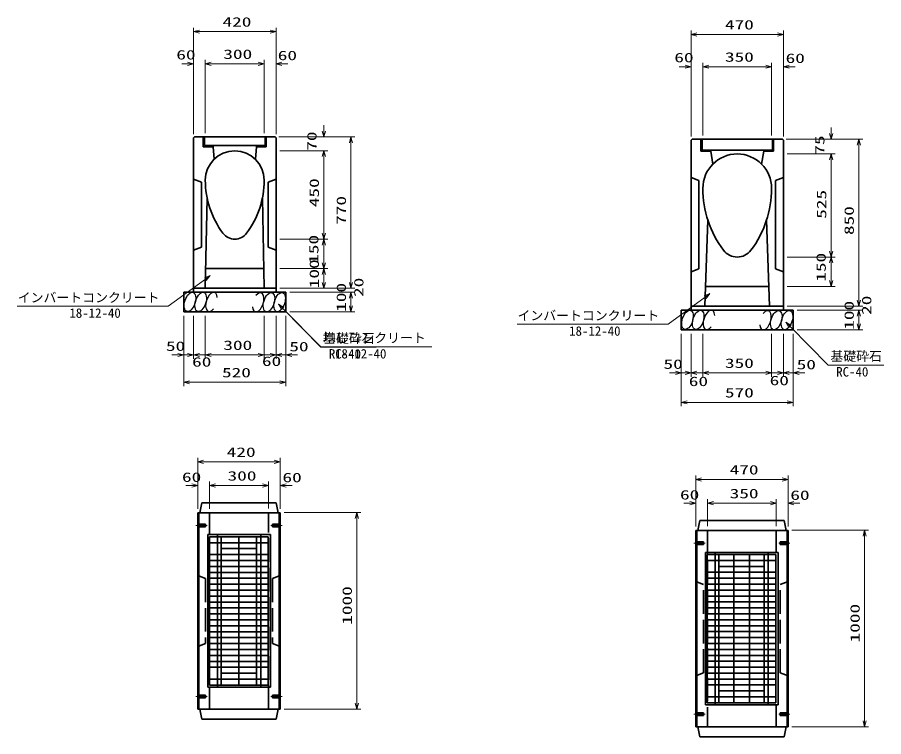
# Model space of a CAD drawing. Units: millimetres on the paper. Extents: x 0 to 841, y 0 to 594.
# Drawn here: x 421.4 to 642, y 319.3 to 502.4 of the extents above; entities that cross this region are included whole.
import ezdxf
from ezdxf.enums import TextEntityAlignment as Align

# ---------------------------------------------------------------- set-up
doc = ezdxf.new("R2010")
doc.units = ezdxf.units.MM
doc.linetypes.add('DASHED', pattern=[7.5, 6, -1.5])
doc.linetypes.add('USER1', pattern=[18.5, 12, -1.5, 3.5, -1.5])
for name, color, linetype, lineweight in [('D-BMK（構造物基準線）', 2, 'USER1', 18), ('D-STR-DIM（寸法）', 7, 'Continuous', 13), ('D-STR-HTXT(均しCON-旗)', 7, 'Continuous', 13), ('D-STR-HTXT(基礎砕石-旗)', 7, 'Continuous', 13), ('D-STR-HTXT（旗上げ）', 7, 'Continuous', 13), ('D-STR-STRF(グリ)', 7, 'Continuous', 25), ('D-STR（構造物）', 1, 'Continuous', 35)]:
    doc.layers.add(name, color=color, linetype=linetype, lineweight=lineweight)
doc.styles.add('ＭＳ ゴシック', font='')
doc.styles.get('ＭＳ ゴシック').set_extended_font_data('MS Gothic')

# ---------------------------------------------------------------- blocks, each defined once
blk = doc.blocks.new('_Open30')
at = {"color": 7, "linetype": 'Continuous', "lineweight": 13}
for p, q in [((-1, 0.2679), (0, 0)), ((0, 0), (-1, -0.2679)), ((0, 0), (-1, 0))]:
    blk.add_line(p, q, dxfattribs=at)

msp = doc.modelspace()

# ---------------------------------------------------------------- linework, layer by layer
at = {"layer": 'D-BMK（構造物基準線）'}
for p, q in [((466.849, 373.002), (469.699, 373.002)), ((488.773, 373.002), (485.924, 373.002)), ((593.658, 368.511), (596.508, 368.511)), ((618.082, 368.511), (615.233, 368.511)), ((466.849, 329.502), (469.699, 329.502)), ((488.773, 329.502), (485.924, 329.502)), ((593.658, 325.011), (596.508, 325.011)), ((618.082, 325.011), (615.233, 325.011))]:
    msp.add_line(p, q, dxfattribs=at)
at = {"layer": 'D-STR-DIM（寸法）'}
for p, q in [((466.237, 491.515), (466.237, 499.723)), ((467.737, 498.723), (485.737, 498.723)), ((487.237, 491.515), (487.237, 499.723)), ((592.921, 490.799), (592.921, 499.008)), ((616.421, 490.799), (616.421, 499.008)), ((594.421, 498.008), (614.921, 498.008)), ((464.737, 490.515), (463.237, 490.515)), ((466.237, 472.658), (466.237, 491.515)), ((469.237, 472.908), (469.237, 491.515)), ((469.237, 472.939), (469.237, 491.515)), ((470.737, 490.515), (472.237, 490.515)), ((470.737, 490.515), (482.737, 490.515)), ((482.737, 490.515), (481.237, 490.515)), ((484.237, 472.908), (484.237, 491.515)), ((484.237, 472.908), (484.237, 491.515)), ((487.237, 472.658), (487.237, 491.515)), ((488.737, 490.515), (490.237, 490.515)), ((591.421, 489.799), (589.921, 489.799)), ((592.921, 472.067), (592.921, 490.799)), ((595.921, 472.257), (595.921, 490.799)), ((595.921, 472.257), (595.921, 490.799)), ((597.421, 489.799), (598.921, 489.799)), ((597.421, 489.799), (611.921, 489.799)), ((611.921, 489.799), (610.421, 489.799)), ((613.421, 472.262), (613.421, 490.799)), ((613.421, 472.262), (613.421, 490.799)), ((616.421, 472.067), (616.421, 490.799)), ((617.921, 489.799), (619.421, 489.799)), ((499.43, 473.408), (499.43, 474.908)), ((628.614, 472.812), (628.614, 474.312)), ((487.987, 471.908), (507.315, 471.908)), ((487.987, 471.908), (500.43, 471.908)), ((506.315, 434.9), (506.315, 470.408)), ((617.171, 471.312), (636.624, 471.312)), ((618.171, 471.312), (629.614, 471.312)), ((488.237, 468.4), (500.43, 468.4)), ((488.237, 468.4), (500.43, 468.4)), ((635.624, 430.332), (635.624, 469.812)), ((499.43, 447.402), (499.43, 466.9)), ((499.43, 466.9), (499.43, 465.4)), ((617.421, 467.582), (629.614, 467.582)), ((617.421, 467.582), (629.614, 467.582)), ((628.614, 442.833), (628.614, 466.082)), ((628.614, 466.082), (628.614, 464.582)), ((488.237, 445.902), (500.43, 445.902)), ((488.237, 445.902), (500.43, 445.902)), ((499.43, 439.902), (499.43, 444.402)), ((617.421, 441.333), (629.614, 441.333)), ((617.421, 441.333), (629.613, 441.333)), ((628.613, 435.333), (628.613, 439.833)), ((488.237, 438.402), (500.43, 438.402)), ((488.237, 438.402), (500.43, 438.402)), ((499.43, 434.902), (499.43, 436.902)), ((506.315, 434.9), (506.315, 436.4)), ((488.237, 433.402), (500.43, 433.402)), ((488.237, 433.4), (507.315, 433.4)), ((488.237, 433.4), (507.315, 433.4)), ((490.737, 432.4), (507.315, 432.4)), ((490.737, 432.4), (507.315, 432.4)), ((617.421, 433.833), (629.613, 433.833)), ((506.315, 428.9), (506.315, 430.9)), ((506.315, 430.9), (506.315, 429.4)), ((635.624, 430.332), (635.624, 431.832)), ((617.421, 428.832), (636.624, 428.832)), ((617.421, 428.832), (636.624, 428.832)), ((463.737, 426.4), (463.737, 415.433)), ((466.237, 426.4), (466.237, 415.433)), ((466.237, 426.4), (466.237, 415.433)), ((469.237, 426.4), (469.237, 415.433)), ((469.237, 426.4), (469.237, 415.433)), ((484.237, 426.4), (484.237, 415.433)), ((484.237, 426.4), (484.237, 415.433)), ((487.237, 426.4), (487.237, 415.433)), ((487.237, 426.4), (487.237, 415.433)), ((489.737, 426.4), (489.737, 415.433)), ((490.737, 427.4), (507.315, 427.4)), ((619.921, 427.832), (636.624, 427.832)), ((619.921, 427.832), (636.624, 427.832)), ((635.624, 424.332), (635.624, 426.332)), ((635.624, 426.332), (635.624, 424.832)), ((590.421, 421.832), (590.421, 410.865)), ((592.921, 421.832), (592.921, 410.865)), ((592.921, 421.832), (592.921, 410.865)), ((595.921, 421.832), (595.921, 410.865)), ((595.921, 421.832), (595.921, 410.865)), ((613.421, 421.832), (613.421, 410.865)), ((613.421, 421.832), (613.421, 410.865)), ((616.421, 421.832), (616.421, 410.865)), ((616.421, 421.832), (616.421, 410.865)), ((618.921, 421.832), (618.921, 410.865)), ((619.921, 422.832), (636.624, 422.832)), ((462.237, 416.433), (460.737, 416.433)), ((464.737, 416.433), (463.237, 416.433)), ((463.737, 415.433), (463.737, 408.468)), ((467.737, 416.433), (469.237, 416.433)), ((470.737, 416.433), (472.237, 416.433)), ((470.737, 416.433), (482.737, 416.433)), ((482.737, 416.433), (481.237, 416.433)), ((485.737, 416.433), (484.237, 416.433)), ((488.737, 416.433), (490.237, 416.433)), ((489.737, 415.433), (489.737, 408.468)), ((491.237, 416.433), (492.737, 416.433)), ((588.921, 411.865), (587.421, 411.865)), ((591.421, 411.865), (589.921, 411.865)), ((590.421, 410.865), (590.421, 403.347)), ((594.421, 411.865), (595.921, 411.865)), ((597.421, 411.865), (598.921, 411.865)), ((597.421, 411.865), (611.921, 411.865)), ((611.921, 411.865), (610.421, 411.865)), ((614.921, 411.865), (613.421, 411.865)), ((617.921, 411.865), (619.421, 411.865)), ((618.921, 410.865), (618.921, 403.347)), ((620.421, 411.865), (621.921, 411.865)), ((465.237, 409.468), (488.237, 409.468)), ((591.921, 404.347), (617.421, 404.347)), ((467.311, 384.178), (467.311, 390.229)), ((468.811, 389.229), (486.811, 389.229)), ((488.311, 384.209), (488.311, 390.229)), ((467.311, 377.282), (467.311, 384.178)), ((470.311, 377.334), (470.311, 384.178)), ((470.311, 377.282), (470.311, 384.178)), ((485.311, 377.349), (485.311, 384.178)), ((485.311, 377.318), (485.311, 384.178)), ((488.311, 377.252), (488.311, 384.178)), ((594.12, 379.688), (594.12, 385.738)), ((595.62, 384.738), (616.12, 384.738)), ((617.62, 379.718), (617.62, 385.738)), ((465.811, 383.178), (464.311, 383.178)), ((471.811, 383.178), (473.311, 383.178)), ((471.811, 383.178), (483.811, 383.178)), ((483.811, 383.178), (482.311, 383.178)), ((489.811, 383.178), (491.311, 383.178)), ((594.12, 372.791), (594.12, 379.688)), ((597.12, 372.843), (597.12, 379.688)), ((597.12, 372.843), (597.12, 379.688)), ((614.62, 372.858), (614.62, 379.688)), ((614.62, 372.828), (614.62, 379.688)), ((617.62, 372.761), (617.62, 379.688)), ((592.62, 378.688), (591.12, 378.688)), ((598.62, 378.688), (600.12, 378.688)), ((598.62, 378.688), (613.12, 378.688)), ((613.12, 378.688), (611.62, 378.688)), ((619.12, 378.688), (620.62, 378.688)), ((489.311, 376.282), (508.815, 376.282)), ((507.815, 327.782), (507.815, 374.782)), ((618.62, 371.791), (638.124, 371.791)), ((637.124, 323.291), (637.124, 370.291)), ((489.311, 326.282), (508.815, 326.282)), ((618.62, 321.791), (638.124, 321.791))]:
    msp.add_line(p, q, dxfattribs=at)
at = {"layer": 'D-STR-HTXT(均しCON-旗)'}
msp.add_lwpolyline([(526.885, 418.453), (498.677, 418.453), (488.954, 428.269)], dxfattribs=at)
at = {"layer": 'D-STR-HTXT(基礎砕石-旗)'}
for points in [[(512.781, 418.427), (498.677, 418.427), (488.954, 428.244)], [(641.965, 413.859), (627.861, 413.859), (618.138, 423.676)]]:
    msp.add_lwpolyline(points, dxfattribs=at)
at = {"layer": 'D-STR-HTXT（旗上げ）'}
for points in [[(421.372, 428.814), (459.817, 428.814), (469.247, 435.722)], [(548.623, 424.245), (587.067, 424.245), (596.497, 431.154)]]:
    msp.add_lwpolyline(points, dxfattribs=at)
at = {"layer": 'D-STR-STRF(グリ)'}
for centre, major_axis in [((465.332, 429.924), (0.79, 2.421)), ((468.053, 429.924), (0.79, 2.421)), ((485.441, 429.843), (-0.771, -2.427)), ((488.163, 429.864), (-0.771, -2.427)), ((592.016, 425.355), (0.79, 2.421)), ((594.737, 425.355), (0.79, 2.421)), ((614.625, 425.274), (-0.771, -2.427)), ((617.347, 425.296), (-0.771, -2.427))]:
    msp.add_ellipse(centre, major_axis=major_axis, ratio=0.5139, dxfattribs=at)
for centre, major_axis in [((470.794, 429.924), (0.79, 2.421)), ((482.701, 429.821), (-0.771, -2.427)), ((597.478, 425.355), (0.79, 2.421)), ((611.885, 425.253), (-0.771, -2.427))]:
    msp.add_ellipse(centre, major_axis=major_axis, ratio=0.5139, start_param=5.3575563, end_param=10.3750652, dxfattribs=at)
at = {"layer": 'D-STR（構造物）'}
for p, q in [((466.487, 471.908), (466.237, 471.658)), ((466.237, 471.658), (466.237, 432.4)), ((486.987, 471.908), (466.487, 471.908)), ((468.729, 471.908), (468.729, 469.408)), ((469.029, 471.908), (469.029, 469.708)), ((484.446, 471.908), (484.446, 469.708)), ((484.746, 471.908), (484.746, 469.408)), ((486.987, 471.908), (487.237, 471.658)), ((487.237, 471.658), (487.237, 432.4)), ((593.171, 471.317), (592.921, 471.067)), ((592.921, 471.067), (592.921, 427.832)), ((616.171, 471.317), (593.171, 471.317)), ((595.421, 471.267), (595.421, 468.267)), ((595.721, 468.567), (595.721, 471.317)), ((613.621, 468.567), (613.621, 471.317)), ((613.921, 468.267), (613.921, 471.317)), ((616.171, 471.317), (616.421, 471.067)), ((616.421, 471.067), (616.421, 427.832)), ((468.729, 469.408), (471.229, 469.408)), ((469.029, 469.708), (471.229, 469.708)), ((484.446, 469.708), (469.029, 469.708)), ((471.229, 469.708), (471.229, 469.408)), ((471.229, 469.408), (471.479, 466.256)), ((482.246, 469.408), (481.979, 466.256)), ((482.246, 469.708), (482.246, 469.408)), ((484.746, 469.408), (482.246, 469.408)), ((597.921, 468.267), (595.421, 468.267)), ((613.621, 468.567), (595.721, 468.567)), ((597.921, 468.267), (597.921, 468.567)), ((597.921, 468.267), (598.449, 464.983)), ((611.421, 468.267), (610.894, 464.983)), ((613.621, 468.567), (611.421, 468.567)), ((611.421, 468.267), (611.421, 468.567)), ((613.921, 468.267), (611.421, 468.267)), ((466.237, 461.131), (468.237, 460.381)), ((485.237, 460.381), (487.237, 461.131)), ((594.921, 460.813), (592.921, 461.563)), ((614.421, 460.813), (616.421, 461.563)), ((468.237, 443.881), (468.237, 460.381)), ((485.237, 443.881), (485.237, 460.381)), ((594.921, 438.313), (594.921, 460.813)), ((614.421, 438.313), (614.421, 460.813)), ((469.237, 433.4), (469.713, 456.301)), ((483.76, 456.301), (484.237, 433.4)), ((596.421, 428.832), (597.171, 450.828)), ((612.921, 428.832), (612.171, 450.828)), ((466.237, 443.131), (468.237, 443.881)), ((485.237, 443.881), (487.237, 443.131)), ((469.341, 438.4), (484.133, 438.4)), ((594.921, 438.313), (592.921, 437.563)), ((614.421, 438.313), (616.421, 437.563)), ((463.737, 432.4), (489.737, 432.4)), ((463.737, 432.4), (463.737, 427.4)), ((466.237, 433.4), (487.237, 433.4)), ((489.737, 432.4), (489.737, 427.4)), ((596.592, 433.832), (612.751, 433.832)), ((592.921, 428.832), (616.421, 428.832)), ((463.737, 427.4), (489.737, 427.4)), ((590.421, 427.832), (618.921, 427.832)), ((590.421, 427.832), (590.421, 422.832)), ((618.921, 427.832), (618.921, 422.832)), ((590.421, 422.832), (618.921, 422.832)), ((468.311, 378.752), (467.811, 376.252)), ((487.311, 378.752), (468.311, 378.752)), ((487.811, 376.252), (487.311, 378.752)), ((467.311, 376.252), (467.311, 326.252)), ((488.311, 376.252), (467.311, 376.252)), ((467.561, 376.252), (467.561, 326.252)), ((488.061, 376.252), (488.061, 326.252)), ((488.311, 376.252), (488.311, 326.252)), ((595.12, 374.261), (594.62, 371.761)), ((595.12, 374.261), (616.62, 374.261)), ((617.12, 371.761), (616.62, 374.261)), ((469.841, 370.682), (485.841, 370.682)), ((469.841, 331.832), (469.841, 370.682)), ((472.341, 331.832), (472.341, 370.682)), ((483.341, 370.682), (483.341, 331.832)), ((485.841, 370.682), (485.841, 331.832)), ((594.12, 321.761), (594.12, 371.761)), ((594.12, 371.761), (617.62, 371.761)), ((594.37, 321.761), (594.37, 371.761)), ((614.62, 366.18), (614.62, 371.761)), ((617.37, 321.761), (617.37, 371.761)), ((617.62, 321.761), (617.62, 371.761)), ((470.277, 370.135), (485.277, 370.135)), ((470.277, 332.385), (470.277, 370.135)), ((470.277, 368.625), (485.277, 368.625)), ((473.277, 332.385), (473.277, 370.135)), ((477.811, 370.135), (477.811, 332.385)), ((482.277, 370.135), (482.277, 332.385)), ((485.277, 370.135), (485.277, 332.385)), ((482.277, 367.115), (473.277, 367.115)), ((470.277, 365.605), (485.277, 365.605)), ((470.277, 364.095), (485.277, 364.095)), ((596.59, 327.33), (596.59, 366.18)), ((596.59, 366.18), (615.09, 366.18)), ((597.026, 365.633), (614.526, 365.633)), ((597.026, 327.883), (597.026, 365.633)), ((597.026, 364.123), (614.526, 364.123)), ((599.09, 327.33), (599.09, 366.18)), ((600.026, 327.883), (600.026, 365.633)), ((603.776, 327.883), (603.776, 365.633)), ((607.776, 365.633), (607.776, 327.883)), ((611.526, 365.633), (611.526, 327.883)), ((612.59, 366.18), (612.59, 327.33)), ((614.526, 365.633), (614.526, 327.883)), ((615.09, 366.18), (615.09, 327.33)), ((470.277, 362.585), (485.277, 362.585)), ((611.526, 362.613), (600.026, 362.613)), ((470.277, 361.075), (485.277, 361.075)), ((597.026, 361.103), (614.526, 361.103)), ((597.026, 359.593), (614.526, 359.593)), ((470.277, 359.565), (485.277, 359.565)), ((470.277, 358.055), (485.277, 358.055)), ((597.026, 358.083), (614.526, 358.083)), ((470.277, 356.545), (485.277, 356.545)), ((597.026, 356.573), (614.526, 356.573)), ((470.277, 355.035), (485.277, 355.035)), ((470.277, 353.525), (485.277, 353.525)), ((597.026, 355.063), (614.526, 355.063)), ((597.026, 353.553), (614.526, 353.553)), ((470.277, 352.015), (485.277, 352.015)), ((597.026, 352.043), (614.526, 352.043)), ((470.277, 350.505), (485.277, 350.505)), ((470.277, 348.995), (485.277, 348.995)), ((597.026, 350.533), (614.526, 350.533)), ((597.026, 349.023), (614.526, 349.023)), ((470.277, 347.485), (485.277, 347.485)), ((597.026, 347.513), (614.526, 347.513)), ((470.277, 345.975), (485.277, 345.975)), ((470.277, 344.465), (485.277, 344.465)), ((597.026, 346.003), (614.526, 346.003)), ((597.026, 344.493), (614.526, 344.493)), ((470.277, 342.955), (485.277, 342.955)), ((597.026, 342.983), (614.526, 342.983)), ((470.277, 341.445), (485.277, 341.445)), ((470.277, 339.935), (485.277, 339.935)), ((597.026, 341.473), (614.526, 341.473)), ((597.026, 339.963), (614.526, 339.963)), ((470.277, 338.425), (485.277, 338.425)), ((597.026, 338.453), (614.526, 338.453)), ((470.277, 336.915), (485.277, 336.915)), ((482.277, 335.405), (473.277, 335.405)), ((597.026, 336.943), (614.526, 336.943)), ((597.026, 335.433), (614.526, 335.433)), ((470.277, 333.895), (485.277, 333.895)), ((597.026, 333.923), (614.526, 333.923)), ((485.841, 331.832), (469.841, 331.832)), ((485.277, 332.385), (470.277, 332.385)), ((597.026, 332.413), (614.526, 332.413)), ((611.526, 330.903), (600.026, 330.903)), ((597.026, 329.393), (614.526, 329.393)), ((615.09, 327.33), (596.59, 327.33)), ((614.526, 327.883), (597.026, 327.883)), ((488.311, 326.252), (467.311, 326.252)), ((467.811, 326.252), (468.311, 323.752)), ((487.311, 323.752), (487.811, 326.252)), ((487.311, 323.752), (468.311, 323.752)), ((594.12, 321.761), (617.62, 321.761)), ((594.62, 321.761), (595.12, 319.261)), ((616.62, 319.261), (617.12, 321.761)), ((595.12, 319.261), (616.62, 319.261))]:
    msp.add_line(p, q, dxfattribs=at)
at = {"layer": 'D-STR（構造物）', "linetype": 'DASHED'}
for p, q in [((470.311, 370.721), (470.311, 376.252)), ((485.311, 326.252), (485.311, 376.252)), ((467.311, 373.352), (469.311, 373.352)), ((469.311, 372.652), (469.311, 373.352)), ((486.311, 372.652), (486.311, 373.352)), ((488.311, 373.352), (486.311, 373.352)), ((467.311, 372.652), (469.311, 372.652)), ((488.311, 372.652), (486.311, 372.652)), ((597.12, 371.761), (597.12, 321.761)), ((594.12, 368.861), (596.12, 368.861)), ((596.12, 368.161), (596.12, 368.861)), ((615.62, 368.161), (615.62, 368.861)), ((617.62, 368.861), (615.62, 368.861)), ((594.12, 368.161), (596.12, 368.161)), ((617.62, 368.161), (615.62, 368.161)), ((467.311, 360.252), (469.311, 359.502)), ((488.311, 360.252), (486.311, 359.502)), ((469.311, 359.502), (469.311, 343.002)), ((486.311, 359.502), (486.311, 343.002)), ((594.12, 358.761), (596.12, 358.011)), ((596.12, 335.511), (596.12, 358.011)), ((617.62, 358.761), (615.62, 358.011)), ((615.62, 335.511), (615.62, 358.011)), ((467.311, 342.252), (469.311, 343.002)), ((488.311, 342.252), (486.311, 343.002)), ((594.12, 334.761), (596.12, 335.511)), ((617.62, 334.761), (615.62, 335.511)), ((470.311, 331.875), (470.311, 326.252)), ((467.311, 329.852), (469.311, 329.852)), ((467.311, 329.152), (469.311, 329.152)), ((469.311, 329.852), (469.311, 329.152)), ((486.311, 329.852), (486.311, 329.152)), ((488.311, 329.852), (486.311, 329.852)), ((488.311, 329.152), (486.311, 329.152)), ((614.62, 327.292), (614.62, 321.761)), ((594.12, 325.361), (596.12, 325.361)), ((594.12, 324.661), (596.12, 324.661)), ((596.12, 325.361), (596.12, 324.661)), ((615.62, 325.361), (615.62, 324.661)), ((617.62, 325.361), (615.62, 325.361)), ((617.62, 324.661), (615.62, 324.661))]:
    msp.add_line(p, q, dxfattribs=at)
at = {"layer": 'D-STR（構造物）'}
for centre, radius, start, end in [((476.737, 460.9), 7.5, 0, 180), ((604.671, 458.832), 8.75, 0, 180), ((491.737, 460.9), 22.5, 180, 216.8699), ((461.737, 460.9), 22.5, 323.1301, 0), ((622.171, 458.832), 26.25, 180, 216.86989), ((587.171, 458.832), 26.25, 323.13008, 0), ((476.737, 449.65), 3.75, 216.86989, 323.1301), ((604.671, 445.707), 4.375, 216.86987, 323.13008)]:
    msp.add_arc(centre, radius, start, end, dxfattribs=at)

# ---------------------------------------------------------------- block references
at = {"layer": 'D-STR-DIM（寸法）', "xscale": 1.5, "yscale": 1.5}
for p, rotation in [((466.237, 498.723), 180), ((592.921, 498.008), 180), ((469.237, 490.515), 180), ((469.237, 490.515), 180), ((487.237, 490.515), 180), ((595.921, 489.799), 180), ((595.921, 489.799), 180), ((616.421, 489.799), 180), ((499.43, 471.908), 270), ((628.614, 471.312), 270), ((506.315, 471.908), 90), ((635.624, 471.312), 90), ((499.43, 468.4), 90), ((499.43, 468.4), 90), ((628.614, 467.582), 90), ((628.614, 467.582), 90), ((499.43, 445.902), 270), ((499.43, 445.902), 90), ((628.613, 441.333), 90), ((628.614, 441.333), 270), ((499.43, 438.402), 270), ((499.43, 438.402), 90), ((499.43, 433.402), 270), ((506.315, 433.4), 270), ((506.315, 433.4), 270), ((628.613, 433.833), 270), ((506.315, 432.4), 90), ((506.315, 432.4), 90), ((635.624, 428.832), 270), ((635.624, 428.832), 270), ((506.315, 427.4), 270), ((635.624, 427.832), 90), ((635.624, 427.832), 90), ((635.624, 422.832), 270), ((466.237, 416.433), 180), ((469.237, 416.433), 180), ((469.237, 416.433), 180), ((487.237, 416.433), 180), ((489.737, 416.433), 180), ((592.921, 411.865), 180), ((595.921, 411.865), 180), ((595.921, 411.865), 180), ((616.421, 411.865), 180), ((618.921, 411.865), 180), ((463.737, 409.468), 180), ((590.421, 404.347), 180), ((467.311, 389.229), 180), ((594.12, 384.738), 180), ((470.311, 383.178), 180), ((470.311, 383.178), 180), ((488.311, 383.178), 180), ((597.12, 378.688), 180), ((597.12, 378.688), 180), ((617.62, 378.688), 180), ((507.815, 376.282), 90), ((637.124, 371.791), 90), ((507.815, 326.282), 270), ((637.124, 321.791), 270)]:
    msp.add_blockref('_Open30', p, dxfattribs=dict(at, rotation=rotation))
for p in [(487.237, 498.723), (616.421, 498.008), (466.237, 490.515), (484.237, 490.515), (484.237, 490.515), (592.921, 489.799), (613.421, 489.799), (613.421, 489.799), (463.737, 416.433), (466.237, 416.433), (484.237, 416.433), (484.237, 416.433), (487.237, 416.433), (590.421, 411.865), (592.921, 411.865), (613.421, 411.865), (613.421, 411.865), (616.421, 411.865), (489.737, 409.468), (618.921, 404.347), (488.311, 389.229), (617.62, 384.738), (467.311, 383.178), (485.311, 383.178), (485.311, 383.178), (594.12, 378.688), (614.62, 378.688), (614.62, 378.688)]:
    msp.add_blockref('_Open30', p, dxfattribs=at)
at = {"layer": 'D-STR-HTXT(均しCON-旗)', "xscale": 1.5, "yscale": 1.5, "rotation": 134.72505}
msp.add_blockref('_Open30', (487.899, 429.335), dxfattribs=at)
at = {"layer": 'D-STR-HTXT(基礎砕石-旗)', "xscale": 1.5, "yscale": 1.5, "rotation": 134.72505}
for p in [(487.899, 429.31), (617.083, 424.741)]:
    msp.add_blockref('_Open30', p, dxfattribs=at)
at = {"layer": 'D-STR-HTXT（旗上げ）', "xscale": 1.5, "yscale": 1.5, "rotation": 36.22839}
for p in [(470.457, 436.609), (597.707, 432.04)]:
    msp.add_blockref('_Open30', p, dxfattribs=at)

# ---------------------------------------------------------------- texts
at = {"layer": 'D-STR-DIM（寸法）', "style": 'ＭＳ ゴシック', "width": 1.5}
for s, p in [('420', (473.612, 499.261)), ('470', (601.546, 498.545)), ('300', (473.821, 491.052)), ('60', (461.848, 490.909)), ('60', (487.682, 490.738)), ('60', (588.657, 490.193)), ('350', (601.546, 490.337)), ('60', (616.991, 490.022)), ('50', (459.211, 416.739)), ('300', (473.821, 416.97)), ('50', (490.63, 416.62)), ('60', (465.87, 412.727)), ('60', (483.659, 412.898)), ('50', (585.895, 412.17)), ('350', (601.546, 412.402)), ('50', (619.814, 412.052)), ('520', (473.487, 410.005)), ('60', (592.342, 407.778)), ('60', (612.936, 407.997)), ('570', (601.546, 404.884)), ('420', (474.686, 389.766)), ('470', (602.745, 385.275)), ('60', (463.297, 383.397)), ('300', (474.895, 383.716)), ('60', (488.881, 383.302)), ('60', (590.106, 378.906)), ('350', (602.745, 379.225)), ('60', (618.19, 378.811))]:
    msp.add_text(s, height=2.405, dxfattribs=at).set_placement(p, align=Align.BOTTOM_LEFT)
for s, p in [('70', (498.289, 468.398)), ('75', (627.597, 467.403)), ('450', (498.892, 454.026)), ('770', (505.778, 449.529)), ('525', (628.076, 451.078)), ('850', (635.086, 446.947)), ('150', (498.763, 439.625)), ('150', (627.946, 435.057)), ('100', (498.892, 433.402)), ('20', (510.229, 431.182)), ('100', (505.778, 427.4)), ('20', (639.538, 426.613)), ('100', (635.086, 422.832)), ('1000', (507.278, 347.74)), ('1000', (636.586, 343.249))]:
    msp.add_text(s, height=2.405, rotation=90, dxfattribs=at).set_placement(p, align=Align.BOTTOM_LEFT)
at = {"layer": 'D-STR-HTXT(均しCON-旗)', "style": 'ＭＳ ゴシック'}
for s, p in [('均しコンクリート', (499.125, 418.864)), ('18-12-40', (502.259, 414.803))]:
    msp.add_text(s, height=2.405, dxfattribs=at).set_placement(p, align=Align.BOTTOM_LEFT)
at = {"layer": 'D-STR-HTXT(基礎砕石-旗)', "style": 'ＭＳ ゴシック'}
for s, p in [('基礎砕石', (499.213, 418.764)), ('RC-40', (500.701, 414.777)), ('基礎砕石', (628.397, 414.195)), ('RC-40', (629.885, 410.209))]:
    msp.add_text(s, height=2.405, dxfattribs=at).set_placement(p, align=Align.BOTTOM_LEFT)
at = {"layer": 'D-STR-HTXT（旗上げ）', "style": 'ＭＳ ゴシック'}
for s, p in [('インバートコンクリート', (421.48, 429.11)), ('18-12-40', (434.623, 425.164)), ('インバートコンクリート', (548.731, 424.542)), ('18-12-40', (561.873, 420.595))]:
    msp.add_text(s, height=2.405, dxfattribs=at).set_placement(p, align=Align.BOTTOM_LEFT)

doc.saveas('drawing.dxf')
